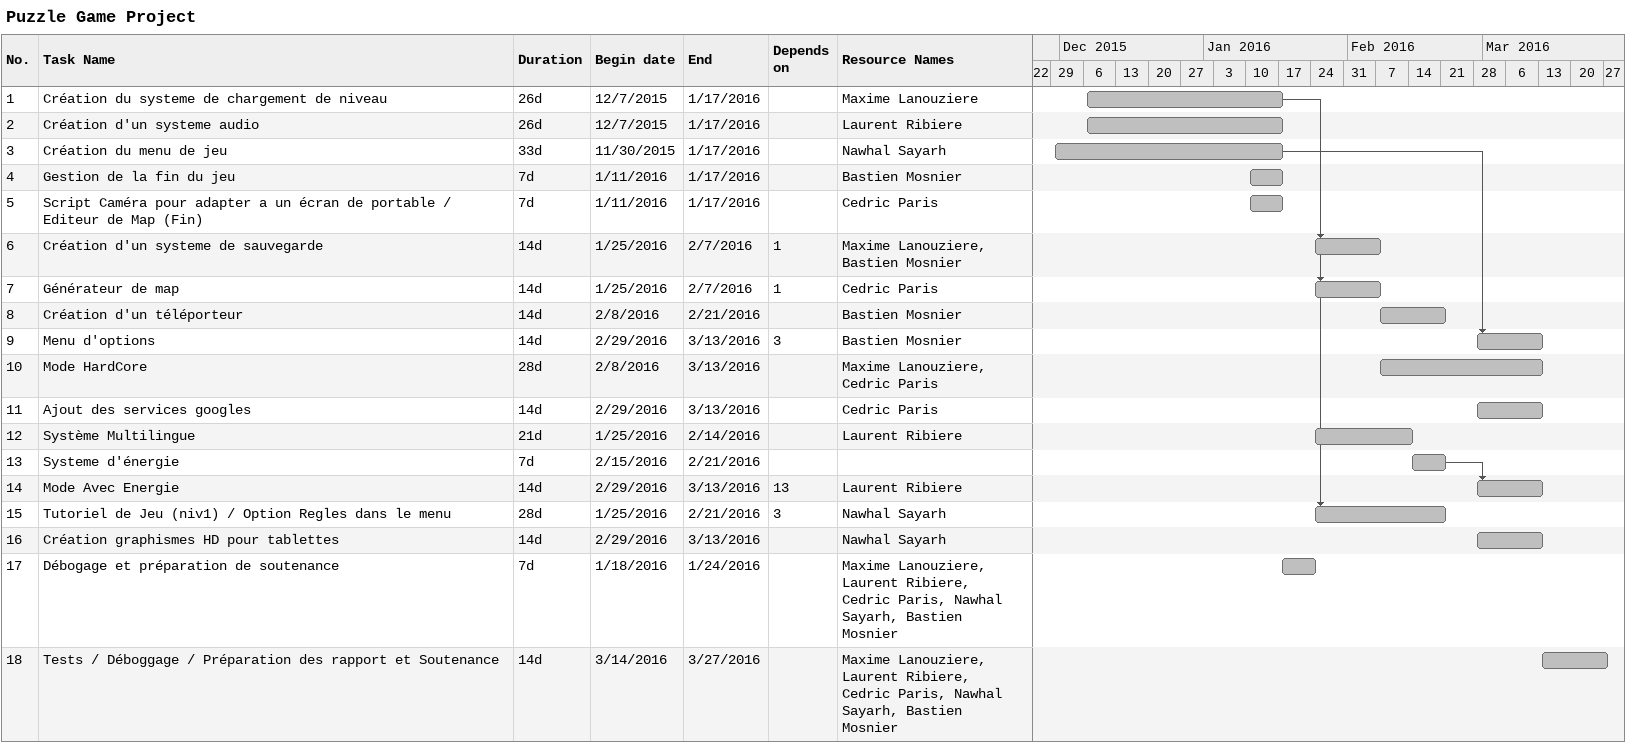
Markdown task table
Puzzle Game Project

| ID | Task | Duration | Start | Finish | Predecessors | Resources |
|---|---|---|---|---|---|---|
| 1 | Création du systeme de chargement de niveau | 26d | 2015-12-07 | 2016-01-17 |  | Maxime Lanouziere |
| 2 | Création d'un systeme audio | 26d | 2015-12-07 | 2016-01-17 |  | Laurent Ribiere |
| 3 | Création du menu de jeu | 33d | 2015-11-30 | 2016-01-17 |  | Nawhal Sayarh |
| 4 | Gestion de la fin du jeu | 7d | 2016-01-11 | 2016-01-17 |  | Bastien Mosnier |
| 5 | Script Caméra pour adapter a un écran de portable / Editeur de Map (Fin) | 7d | 2016-01-11 | 2016-01-17 |  | Cedric Paris |
| 6 | Création d'un systeme de sauvegarde | 14d | 2016-01-25 | 2016-02-07 | 1 | Maxime Lanouziere, Bastien Mosnier |
| 7 | Générateur de map | 14d | 2016-01-25 | 2016-02-07 | 1 | Cedric Paris |
| 8 | Création d'un téléporteur | 14d | 2016-02-08 | 2016-02-21 |  | Bastien Mosnier |
| 9 | Menu d'options | 14d | 2016-02-29 | 2016-03-13 | 3 | Bastien Mosnier |
| 10 | Mode HardCore | 28d | 2016-02-08 | 2016-03-13 |  | Maxime Lanouziere, Cedric Paris |
| 11 | Ajout des services googles | 14d | 2016-02-29 | 2016-03-13 |  | Cedric Paris |
| 12 | Système Multilingue | 21d | 2016-01-25 | 2016-02-14 |  | Laurent Ribiere |
| 13 | Systeme d'énergie | 7d | 2016-02-15 | 2016-02-21 |  |  |
| 14 | Mode Avec Energie | 14d | 2016-02-29 | 2016-03-13 | 13 | Laurent Ribiere |
| 15 | Tutoriel de Jeu (niv1) / Option Regles dans le menu | 28d | 2016-01-25 | 2016-02-21 | 3 | Nawhal Sayarh |
| 16 | Création graphismes HD pour tablettes | 14d | 2016-02-29 | 2016-03-13 |  | Nawhal Sayarh |
| 17 | Débogage et préparation de soutenance | 7d | 2016-01-18 | 2016-01-24 |  | Maxime Lanouziere, Laurent Ribiere, Cedric Paris, Nawhal Sayarh, Bastien Mosnier |
| 18 | Tests / Déboggage / Préparation des rapport et Soutenance | 14d | 2016-03-14 | 2016-03-27 |  | Maxime Lanouziere, Laurent Ribiere, Cedric Paris, Nawhal Sayarh, Bastien Mosnier |
